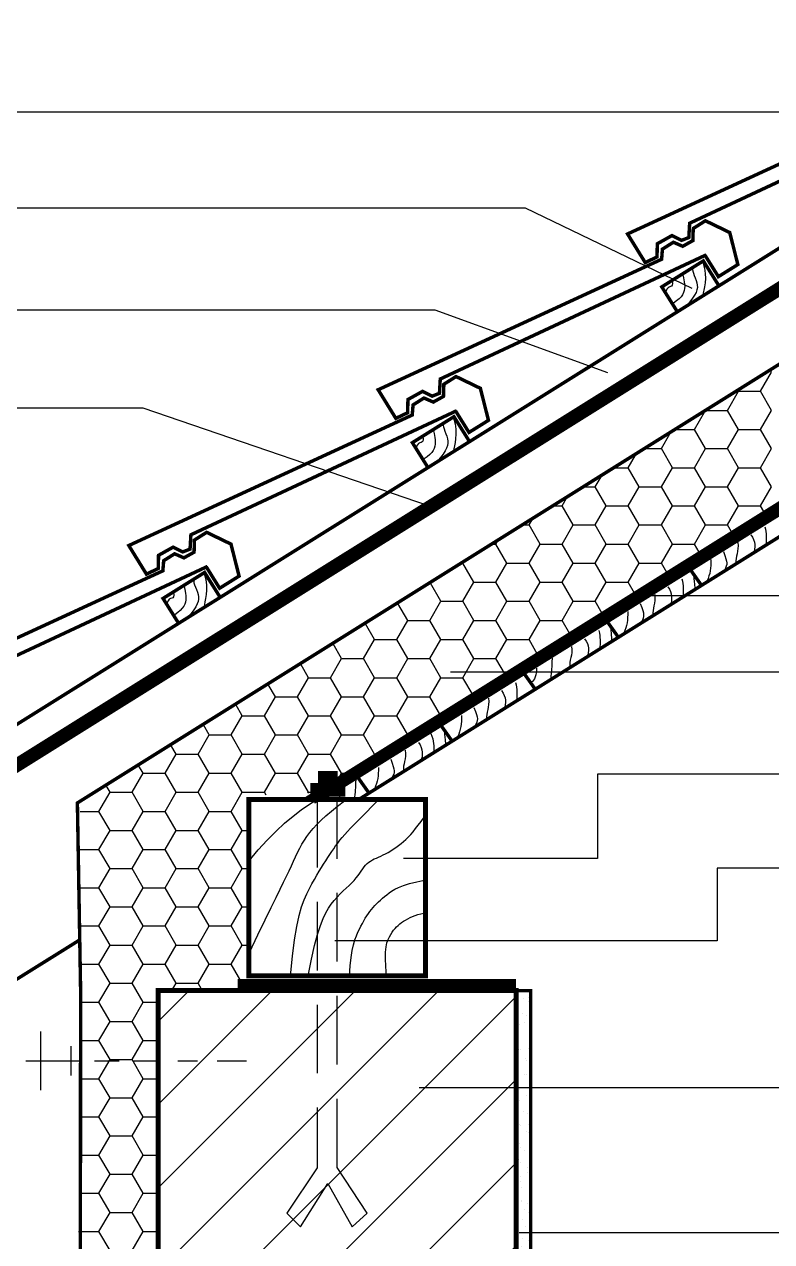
# Model space of a CAD drawing. Extents: x 0 to 21025, y 0 to 14850.
# Drawn here: x 5198 to 7104, y 8712 to 11818 of the extents above; entities that cross this region are included whole.
import ezdxf

# ---------------------------------------------------------------- set-up
doc = ezdxf.new("R2010")
doc.units = 0
doc.header["$LTSCALE"] = 175
doc.linetypes.add('GESTRICHELTX2', pattern=[1.5, 1, -0.5])
doc.layers.get('0').update_dxf_attribs({"linetype": 'CONTINUOUS'})
for name, color, linetype in [('DACHZIEGEL', 8, 'CONTINUOUS'), ('DAEMMUNG', 4, 'CONTINUOUS'), ('DETAILS', 7, 'GESTRICHELTX2'), ('DRAHTANKER', 7, 'CONTINUOUS'), ('HOLZ', 5, 'CONTINUOUS'), ('LEGENDE-35', 7, 'CONTINUOUS'), ('MAUERWERK', 6, 'CONTINUOUS'), ('PE-FOLIE', 1, 'GESTRICHELTX2'), ('SCHRAFFUR', 2, 'CONTINUOUS')]:
    doc.layers.add(name, color=color, linetype=linetype)

# ---------------------------------------------------------------- blocks, each defined once
blk = doc.blocks.new('*X6')
at = {"color": 0}
for p, q in [((6282.5, 9252.348481), (6997.651519, 9967.5)), ((6282.5, 9464.480515), (6785.519485, 9967.5)), ((6282.5, 9676.61255), (6573.38745, 9967.5)), ((6282.5, 9888.744584), (6361.255416, 9967.5)), ((6282.5, 9040.216447), (7195, 9952.716447)), ((6282.5, 8828.084412), (7195, 9740.584412)), ((6282.5, 8615.952378), (7195, 9528.452378)), ((6282.5, 8403.820344), (7195, 9316.320344)), ((6400.811691, 8310), (7195, 9104.188309)), ((6612.943725, 8310), (7195, 8892.056275)), ((6825.07576, 8310), (7195, 8679.92424)), ((7037.207794, 8310), (7195, 8467.792206))]:
    blk.add_line(p, q, dxfattribs=at)
blk = doc.blocks.new('*X11')
at = {"color": 0}
for p, q in [((7201.844894, 9966.047958), (7201.844894, 9966.047958)), ((7213.670456, 9946.995865), (7213.670456, 9946.995865)), ((7226.68317, 9948.709021), (7226.68317, 9948.709021)), ((7226.918896, 9940.141516), (7226.918896, 9940.141516)), ((7211.49321, 9910.161647), (7211.49321, 9910.161647)), ((7195.396396, 9905.34483), (7195.396396, 9905.34483)), ((7202.763372, 9880.831157), (7202.763372, 9880.831157)), ((7217.146077, 9885.414919), (7217.146077, 9885.414919)), ((7222.035603, 9903.445402), (7222.035603, 9903.445402)), ((7228.49373, 9891.970922), (7228.49373, 9891.970922)), ((7231.683919, 9847.559091), (7231.683919, 9847.559091)), ((7196.351047, 9817.927967), (7196.351047, 9817.927967)), ((7202.32538, 9816.522888), (7202.32538, 9816.522888)), ((7205.488655, 9816.461183), (7205.488655, 9816.461183)), ((7225.813275, 9819.13697), (7225.813275, 9819.13697)), ((7230.068564, 9843.800327), (7230.068564, 9843.800327)), ((7218.116797, 9793.718341), (7218.116797, 9793.718341)), ((7222.72478, 9789.495902), (7222.72478, 9789.495902)), ((7231.643398, 9795.629733), (7231.643398, 9795.629733)), ((7197.925881, 9769.757372), (7197.925881, 9769.757372)), ((7215.525843, 9753.053841), (7215.525843, 9753.053841)), ((7222.516089, 9753.920332), (7222.516089, 9753.920332)), ((7228.538557, 9754.766997), (7228.538557, 9754.766997)), ((7199.500715, 9721.586778), (7199.500715, 9721.586778)), ((7198.81239, 9720.600493), (7198.81239, 9720.600493)), ((7204.754183, 9715.496258), (7204.754183, 9715.496258)), ((7220.562072, 9700.670582), (7220.562072, 9700.670582)), ((7201.075549, 9673.416184), (7201.075549, 9673.416184)), ((7204.618759, 9686.889132), (7204.618759, 9686.889132)), ((7214.402499, 9659.609948), (7214.402499, 9659.609948)), ((7196.649681, 9631.775174), (7196.649681, 9631.775174)), ((7224.944892, 9652.893702), (7224.944892, 9652.893702)), ((7202.650383, 9625.24559), (7202.650383, 9625.24559)), ((7207.344042, 9622.519159), (7207.344042, 9622.519159)), ((7221.532792, 9608.974004), (7221.532792, 9608.974004)), ((7226.140775, 9604.751565), (7226.140775, 9604.751565)), ((7227.668662, 9625.194946), (7227.668662, 9625.194946)), ((7204.225217, 9577.074996), (7204.225217, 9577.074996)), ((7205.23467, 9565.971188), (7205.23467, 9565.971188)), ((7197.620401, 9540.078595), (7197.620401, 9540.078595)), ((7202.228385, 9535.856157), (7202.228385, 9535.856157)), ((7217.381231, 9559.111817), (7217.381231, 9559.111817)), ((7230.393944, 9560.824973), (7230.393944, 9560.824973)), ((7205.800051, 9528.904401), (7205.800051, 9528.904401)), ((7223.978066, 9515.926246), (7223.978066, 9515.926246)), ((7225.425379, 9503.368632), (7225.425379, 9503.368632)), ((7206.474146, 9492.947108), (7206.474146, 9492.947108)), ((7207.374885, 9480.733807), (7207.374885, 9480.733807)), ((7197.12108, 9471.660804), (7197.12108, 9471.660804)), ((7200.065676, 9447.030837), (7200.065676, 9447.030837)), ((7207.663473, 9464.944559), (7207.663473, 9464.944559)), ((7196.186715, 9426.863979), (7196.186715, 9426.863979)), ((7208.949719, 9432.563213), (7208.949719, 9432.563213)), ((7209.199429, 9428.577135), (7209.199429, 9428.577135)), ((7224.948786, 9424.229667), (7224.948786, 9424.229667)), ((7229.524049, 9431.252922), (7229.524049, 9431.252922)), ((7229.556769, 9420.007229), (7229.556769, 9420.007229)), ((7210.524553, 9384.392619), (7210.524553, 9384.392619)), ((7217.311789, 9409.058248), (7217.311789, 9409.058248)), ((7227.854182, 9402.342003), (7227.854182, 9402.342003)), ((7201.036396, 9355.334259), (7201.036396, 9355.334259)), ((7205.644379, 9351.11182), (7205.644379, 9351.11182)), ((7219.236618, 9365.169792), (7219.236618, 9365.169792)), ((7232.249331, 9366.882949), (7232.249331, 9366.882949)), ((7212.099387, 9336.222024), (7212.099387, 9336.222024)), ((7227.394061, 9331.181909), (7227.394061, 9331.181909)), ((7208.14396, 9315.419488), (7208.14396, 9315.419488)), ((7208.329533, 9299.005084), (7208.329533, 9299.005084)), ((7213.674221, 9288.05143), (7213.674221, 9288.05143)), ((7203.48167, 9262.2865), (7203.48167, 9262.2865)), ((7198.042102, 9232.921954), (7198.042102, 9232.921954)), ((7211.054816, 9234.635111), (7211.054816, 9234.635111)), ((7215.249055, 9239.880836), (7215.249055, 9239.880836)), ((7228.334669, 9252.816933), (7228.334669, 9252.816933)), ((7228.364781, 9239.485331), (7228.364781, 9239.485331)), ((7231.379436, 9237.310898), (7231.379436, 9237.310898)), ((7200.03037, 9221.109104), (7200.03037, 9221.109104)), ((7210.572763, 9214.392859), (7210.572763, 9214.392859)), ((7204.45239, 9170.589922), (7204.45239, 9170.589922)), ((7209.060374, 9166.367484), (7209.060374, 9166.367484)), ((7216.823888, 9191.710242), (7216.823888, 9191.710242)), ((7221.092005, 9171.227768), (7221.092005, 9171.227768)), ((7218.398722, 9143.539647), (7218.398722, 9143.539647)), ((7220.221079, 9158.506548), (7220.221079, 9158.506548)), ((7230.763472, 9151.790303), (7230.763472, 9151.790303)), ((7230.810055, 9146.437572), (7230.810055, 9146.437572)), ((7210.18492, 9105.06306), (7210.18492, 9105.06306)), ((7206.897665, 9077.542164), (7206.897665, 9077.542164)), ((7219.973556, 9095.369053), (7219.973556, 9095.369053)), ((7199.897489, 9038.97993), (7199.897489, 9038.97993)), ((7211.053249, 9064.867789), (7211.053249, 9064.867789)), ((7212.910203, 9040.693086), (7212.910203, 9040.693086)), ((7221.54839, 9047.198459), (7221.54839, 9047.198459)), ((7231.780775, 9054.740994), (7231.780775, 9054.740994)), ((7207.868385, 8985.845586), (7207.868385, 8985.845586)), ((7212.476368, 8981.623147), (7212.476368, 8981.623147)), ((7222.947392, 8977.285744), (7222.947392, 8977.285744)), ((7223.123224, 8999.027865), (7223.123224, 8999.027865)), ((7231.243958, 9002.265233), (7231.243958, 9002.265233)), ((7202.939659, 8970.557405), (7202.939659, 8970.557405)), ((7213.482052, 8963.84116), (7213.482052, 8963.84116)), ((7224.698058, 8950.857271), (7224.698058, 8950.857271)), ((7210.313659, 8892.797827), (7210.313659, 8892.797827)), ((7212.040307, 8911.121035), (7212.040307, 8911.121035)), ((7223.130368, 8907.954849), (7223.130368, 8907.954849)), ((7226.272892, 8902.686676), (7226.272892, 8902.686676)), ((7196.125465, 8879.553742), (7196.125465, 8879.553742)), ((7227.847726, 8854.516082), (7227.847726, 8854.516082)), ((7197.700299, 8831.383148), (7197.700299, 8831.383148)), ((7201.752876, 8845.037906), (7201.752876, 8845.037906)), ((7214.76559, 8846.751062), (7214.76559, 8846.751062)), ((7211.284379, 8801.101249), (7211.284379, 8801.101249)), ((7213.962539, 8814.316089), (7213.962539, 8814.316089)), ((7215.892363, 8796.878811), (7215.892363, 8796.878811)), ((7229.42256, 8806.345488), (7229.42256, 8806.345488)), ((7196.200633, 8775.892016), (7196.200633, 8775.892016)), ((7199.275133, 8783.212554), (7199.275133, 8783.212554)), ((7224.802779, 8783.343719), (7224.802779, 8783.343719)), ((7230.997394, 8758.174894), (7230.997394, 8758.174894)), ((7200.849967, 8735.041959), (7200.849967, 8735.041959)), ((7205.848949, 8720.005705), (7205.848949, 8720.005705)), ((7213.729654, 8708.053491), (7213.729654, 8708.053491)), ((7213.895695, 8717.179011), (7213.895695, 8717.179011)), ((7216.391342, 8713.28946), (7216.391342, 8713.28946)), ((7202.424801, 8686.871365), (7202.424801, 8686.871365)), ((7203.608263, 8651.095881), (7203.608263, 8651.095881)), ((7203.999635, 8638.700771), (7203.999635, 8638.700771)), ((7216.620977, 8652.809038), (7216.620977, 8652.809038)), ((7226.039658, 8657.403149), (7226.039658, 8657.403149)), ((7196.681119, 8626.366945), (7196.681119, 8626.366945)), ((7214.700374, 8616.356913), (7214.700374, 8616.356913)), ((7219.308357, 8612.134474), (7219.308357, 8612.134474)), ((7205.574469, 8590.530177), (7205.574469, 8590.530177)), ((7226.658166, 8589.401695), (7226.658166, 8589.401695)), ((7195.395967, 8543.239065), (7195.395967, 8543.239065)), ((7207.149303, 8542.359582), (7207.149303, 8542.359582)), ((7216.871828, 8563.76439), (7216.871828, 8563.76439)), ((7195.426462, 8520.5612), (7195.426462, 8520.5612)), ((7199.109922, 8525.340316), (7199.109922, 8525.340316)), ((7215.751082, 8523.236987), (7215.751082, 8523.236987)), ((7217.145648, 8523.309154), (7217.145648, 8523.309154)), ((7208.724137, 8494.188988), (7208.724137, 8494.188988)), ((7205.46365, 8457.153857), (7205.46365, 8457.153857)), ((7208.758238, 8469.454005), (7208.758238, 8469.454005)), ((7218.476364, 8458.867013), (7218.476364, 8458.867013)), ((7219.300631, 8462.73776), (7219.300631, 8462.73776)), ((7210.298971, 8446.018394), (7210.298971, 8446.018394)), ((7218.116368, 8431.612576), (7218.116368, 8431.612576)), ((7222.724352, 8427.390137), (7222.724352, 8427.390137)), ((7211.873805, 8397.8478), (7211.873805, 8397.8478)), ((7228.513553, 8395.459671), (7228.513553, 8395.459671)), ((7228.948947, 8406.85145), (7228.948947, 8406.85145)), ((7198.811961, 8358.494729), (7198.811961, 8358.494729)), ((7199.590409, 8375.815246), (7199.590409, 8375.815246)), ((7197.281849, 8326.619175), (7197.281849, 8326.619175)), ((7213.448639, 8349.677206), (7213.448639, 8349.677206)), ((7217.606469, 8329.294962), (7217.606469, 8329.294962)), ((7220.561643, 8338.564818), (7220.561643, 8338.564818)), ((7219.781118, 8313.21269), (7219.781118, 8313.21269))]:
    blk.add_line(p, q, dxfattribs=at)

msp = doc.modelspace()

# ---------------------------------------------------------------- linework, layer by layer
at = {"color": 0}
for p, q in [((7103.734333, 10930.561269), (7101.590622, 10934.274284)), ((7075.609376, 10881.84737), (7103.734376, 10930.561299)), ((6991.234377, 10833.133441), (7019.359377, 10881.84737)), ((7019.359333, 10881.84734), (7018.898947, 10882.644752)), ((7019.35938, 10881.847317), (7075.60938, 10881.847317)), ((7103.734333, 10833.133411), (7075.609333, 10881.84734)), ((6906.859377, 10784.419512), (6932.382789, 10828.627359)), ((6939.599804, 10833.133389), (6991.23438, 10833.133389)), ((7019.359333, 10784.419483), (6991.234333, 10833.133412)), ((7075.609376, 10784.419512), (7103.734376, 10833.133441)), ((6861.577862, 10784.41946), (6906.85938, 10784.41946)), ((6934.984334, 10735.705554), (6906.859334, 10784.419483)), ((6991.234376, 10735.705583), (7019.359376, 10784.419512)), ((7019.35938, 10784.41946), (7075.60938, 10784.41946)), ((7103.734333, 10735.705553), (7075.609333, 10784.419482)), ((6822.484377, 10735.705583), (6844.426814, 10773.710999)), ((6738.109377, 10686.991654), (6756.470839, 10718.794639)), ((6783.55592, 10735.705531), (6822.48438, 10735.705531)), ((6850.609334, 10686.991625), (6822.484334, 10735.705554)), ((6906.859377, 10686.991654), (6934.984377, 10735.705583)), ((6934.98438, 10735.705531), (6991.23438, 10735.705531)), ((7019.359333, 10686.991625), (6991.234333, 10735.705554)), ((7075.609376, 10686.991654), (7103.734376, 10735.705583)), ((6705.533977, 10686.991602), (6738.10938, 10686.991602)), ((6766.234334, 10638.277696), (6738.109334, 10686.991625)), ((6822.484377, 10638.277725), (6850.609377, 10686.991654)), ((6850.60938, 10686.991602), (6906.85938, 10686.991602)), ((6934.984334, 10638.277696), (6906.859334, 10686.991625)), ((6991.234376, 10638.277725), (7019.359376, 10686.991654)), ((7019.35938, 10686.991602), (7075.60938, 10686.991602)), ((7103.734333, 10638.277696), (7075.609333, 10686.991625)), ((6653.734377, 10638.277725), (6668.514864, 10663.878278)), ((6627.512035, 10638.277674), (6653.73438, 10638.277674)), ((6681.859335, 10589.563768), (6653.734335, 10638.277697)), ((6738.109377, 10589.563796), (6766.234377, 10638.277725)), ((6766.23438, 10638.277674), (6822.48438, 10638.277674)), ((6850.609334, 10589.563767), (6822.484334, 10638.277696)), ((6906.859376, 10589.563796), (6934.984376, 10638.277725)), ((6934.98438, 10638.277674), (6991.23438, 10638.277674)), ((7019.359334, 10589.563767), (6991.234334, 10638.277696)), ((7075.609376, 10589.563796), (7103.734376, 10638.277725)), ((6569.359377, 10589.563795), (6580.558889, 10608.961918)), ((6549.490092, 10589.563745), (6569.35938, 10589.563745)), ((6597.484335, 10540.849839), (6569.359335, 10589.563768)), ((6653.734377, 10540.849867), (6681.859377, 10589.563796)), ((6681.85938, 10589.563745), (6738.10938, 10589.563745)), ((6766.234334, 10540.849838), (6738.109334, 10589.563767)), ((6822.484377, 10540.849867), (6850.609377, 10589.563796)), ((6850.60938, 10589.563745), (6906.85938, 10589.563745)), ((6934.984334, 10540.849838), (6906.859334, 10589.563767)), ((6991.234376, 10540.849867), (7019.359376, 10589.563796)), ((7019.35938, 10589.563745), (7075.60938, 10589.563745)), ((7083.686634, 10575.573472), (7075.609333, 10589.563767)), ((6471.46815, 10540.849816), (6484.98438, 10540.849816)), ((6513.109335, 10492.13591), (6484.984335, 10540.849839)), ((6484.984378, 10540.849866), (6492.602913, 10554.045557)), ((6569.359377, 10492.135938), (6597.484377, 10540.849867)), ((6597.48438, 10540.849816), (6653.73438, 10540.849816)), ((6681.859335, 10492.13591), (6653.734335, 10540.849839)), ((6738.109377, 10492.135938), (6766.234377, 10540.849867)), ((6766.23438, 10540.849816), (6822.48438, 10540.849816)), ((6850.609334, 10492.135909), (6822.484334, 10540.849838)), ((6906.859376, 10492.135938), (6934.984376, 10540.849867)), ((6934.98438, 10540.849816), (6991.23438, 10540.849816)), ((7001.290309, 10523.432378), (6991.234334, 10540.849838)), ((6400.609378, 10492.135937), (6404.646938, 10499.129197)), ((6393.446207, 10492.135887), (6400.60938, 10492.135887)), ((6428.734336, 10443.421981), (6400.609336, 10492.13591)), ((6484.984377, 10443.422009), (6513.109377, 10492.135938)), ((6513.10938, 10492.135887), (6569.35938, 10492.135887)), ((6597.484335, 10443.421981), (6569.359335, 10492.13591)), ((6653.734377, 10443.422009), (6681.859377, 10492.135938)), ((6681.85938, 10492.135887), (6738.10938, 10492.135887)), ((6766.234335, 10443.421981), (6738.109335, 10492.13591)), ((6822.484376, 10443.422009), (6850.609376, 10492.135938)), ((6850.60938, 10492.135887), (6906.85938, 10492.135887)), ((6918.893984, 10471.291284), (6906.859334, 10492.135909)), ((6315.424265, 10443.421959), (6316.23438, 10443.421959)), ((6344.359336, 10394.708053), (6316.234336, 10443.421982)), ((6316.234378, 10443.422008), (6316.690963, 10444.212837)), ((6400.609378, 10394.708079), (6428.734378, 10443.422008)), ((6428.73438, 10443.421959), (6484.98438, 10443.421959)), ((6513.109336, 10394.708052), (6484.984336, 10443.421981)), ((6569.359377, 10394.70808), (6597.484377, 10443.422009)), ((6597.48438, 10443.421959), (6653.73438, 10443.421959)), ((6681.859335, 10394.708052), (6653.734335, 10443.421981)), ((6738.109377, 10394.70808), (6766.234377, 10443.422009)), ((6766.23438, 10443.421959), (6822.48438, 10443.421959)), ((6836.49766, 10419.15019), (6822.484334, 10443.421981)), ((6259.984336, 10345.994124), (6233.328032, 10392.164198)), ((6316.234378, 10345.99415), (6344.359378, 10394.708079)), ((6344.35938, 10394.70803), (6400.60938, 10394.70803)), ((6428.734336, 10345.994123), (6400.609336, 10394.708052)), ((6484.984377, 10345.994151), (6513.109377, 10394.70808)), ((6513.10938, 10394.70803), (6569.35938, 10394.70803)), ((6597.484335, 10345.994123), (6569.359335, 10394.708052)), ((6653.734377, 10345.994151), (6681.859377, 10394.70808)), ((6681.85938, 10394.70803), (6738.10938, 10394.70803)), ((6754.101335, 10367.009095), (6738.109335, 10394.708052)), ((6231.859378, 10297.280221), (6259.984378, 10345.99415)), ((6259.98438, 10345.994101), (6316.23438, 10345.994101)), ((6344.359336, 10297.280195), (6316.234336, 10345.994124)), ((6400.609377, 10297.280222), (6428.734377, 10345.994151)), ((6428.73438, 10345.994101), (6484.98438, 10345.994101)), ((6513.109336, 10297.280194), (6484.984336, 10345.994123)), ((6569.359377, 10297.280222), (6597.484377, 10345.994151)), ((6597.48438, 10345.994101), (6653.73438, 10345.994101)), ((6671.70501, 10314.868001), (6653.734335, 10345.994123)), ((6175.609337, 10297.280195), (6150.636356, 10340.534666)), ((6091.234337, 10248.566266), (6067.944681, 10288.905134)), ((6147.484378, 10248.566292), (6175.609378, 10297.280221)), ((6175.60938, 10297.280172), (6231.85938, 10297.280172)), ((6259.984337, 10248.566266), (6231.859337, 10297.280195)), ((6316.234378, 10248.566293), (6344.359378, 10297.280222)), ((6344.35938, 10297.280172), (6400.60938, 10297.280172)), ((6428.734336, 10248.566266), (6400.609336, 10297.280195)), ((6484.984377, 10248.566293), (6513.109377, 10297.280222)), ((6513.10938, 10297.280172), (6569.35938, 10297.280172)), ((6589.308685, 10262.726907), (6569.359336, 10297.280194)), ((6006.859338, 10199.852338), (5985.253006, 10237.275602)), ((6063.109378, 10199.852363), (6091.234378, 10248.566292)), ((6091.23438, 10248.566244), (6147.48438, 10248.566244)), ((6175.609337, 10199.852337), (6147.484337, 10248.566266)), ((6231.859378, 10199.852364), (6259.984378, 10248.566292)), ((6259.98438, 10248.566244), (6316.23438, 10248.566244)), ((6344.359336, 10199.852337), (6316.234336, 10248.566266)), ((6400.609377, 10199.852364), (6428.734377, 10248.566293)), ((6428.73438, 10248.566244), (6484.98438, 10248.566244)), ((6506.912361, 10210.585813), (6484.984336, 10248.566266)), ((5978.734379, 10151.138434), (6006.859379, 10199.852363)), ((6006.85938, 10199.852315), (6063.10938, 10199.852315)), ((6091.234337, 10151.138408), (6063.109337, 10199.852337)), ((6147.484378, 10151.138434), (6175.609378, 10199.852363)), ((6175.60938, 10199.852315), (6231.85938, 10199.852315)), ((6259.984337, 10151.138408), (6231.859337, 10199.852337)), ((6316.234377, 10151.138435), (6344.359377, 10199.852364)), ((6344.35938, 10199.852315), (6400.60938, 10199.852315)), ((6424.516036, 10158.444719), (6400.609336, 10199.852337)), ((5922.484338, 10151.138409), (5902.561331, 10185.64607)), ((5838.109338, 10102.42448), (5819.869655, 10134.016538)), ((5894.359379, 10102.424505), (5922.484379, 10151.138434)), ((5922.48438, 10151.138386), (5978.73438, 10151.138386)), ((6006.859338, 10102.42448), (5978.734338, 10151.138409)), ((6063.109378, 10102.424505), (6091.234378, 10151.138434)), ((6091.23438, 10151.138386), (6147.48438, 10151.138386)), ((6175.609337, 10102.424479), (6147.484337, 10151.138408)), ((6231.859378, 10102.424506), (6259.984378, 10151.138435)), ((6259.98438, 10151.138386), (6316.23438, 10151.138386)), ((6342.119711, 10106.303624), (6316.234337, 10151.138408)), ((5809.984379, 10053.710576), (5838.109379, 10102.424505)), ((5838.10938, 10102.424457), (5894.35938, 10102.424457)), ((5922.484338, 10053.710551), (5894.359338, 10102.42448)), ((5978.734378, 10053.710576), (6006.859378, 10102.424505)), ((6006.85938, 10102.424457), (6063.10938, 10102.424457)), ((6091.234338, 10053.710551), (6063.109338, 10102.42448)), ((6147.484378, 10053.710577), (6175.609378, 10102.424506)), ((6175.60938, 10102.424457), (6231.85938, 10102.424457)), ((6259.723386, 10054.16253), (6231.859337, 10102.424479)), ((5753.734339, 10053.710551), (5737.17798, 10082.387006)), ((5725.609379, 10004.996647), (5753.734379, 10053.710576)), ((5753.73438, 10053.710529), (5809.98438, 10053.710529)), ((5838.109339, 10004.996622), (5809.984339, 10053.710551)), ((5894.359379, 10004.996647), (5922.484379, 10053.710576)), ((5922.48438, 10053.710529), (5978.73438, 10053.710529)), ((6006.859338, 10004.996622), (5978.734338, 10053.710551)), ((6063.109378, 10004.996648), (6091.234378, 10053.710577)), ((6091.23438, 10053.710529), (6147.48438, 10053.710529)), ((6175.609337, 10004.996622), (6147.484337, 10053.710551)), ((5641.234379, 9956.282718), (5669.359379, 10004.996647)), ((5669.359339, 10004.996623), (5654.486305, 10030.757474)), ((5669.35938, 10004.9966), (5725.60938, 10004.9966)), ((5753.734339, 9956.282693), (5725.609339, 10004.996622)), ((5809.984379, 9956.282718), (5838.109379, 10004.996647)), ((5838.10938, 10004.9966), (5894.35938, 10004.9966)), ((5922.484338, 9956.282693), (5894.359338, 10004.996622)), ((5978.734378, 9956.282718), (6006.859378, 10004.996647)), ((6006.85938, 10004.9966), (6063.10938, 10004.9966)), ((6091.234338, 9956.282693), (6063.109338, 10004.996622)), ((6171.913944, 9998.595969), (6175.609378, 10004.996648)), ((6175.60938, 10004.9966), (6182.028585, 10004.9966)), ((5584.984339, 9956.282694), (5571.794629, 9979.127942)), ((5556.859379, 9907.568789), (5584.984379, 9956.282718)), ((5584.98438, 9956.282671), (5641.23438, 9956.282671)), ((5669.359339, 9907.568765), (5641.234339, 9956.282694)), ((5725.609379, 9907.568789), (5753.734379, 9956.282718)), ((5753.73438, 9956.282671), (5809.98438, 9956.282671)), ((5838.109339, 9907.568764), (5809.984339, 9956.282693)), ((5894.359378, 9907.568789), (5922.484378, 9956.282718)), ((5922.48438, 9956.282671), (5978.73438, 9956.282671)), ((6006.859338, 9907.568764), (5978.734338, 9956.282693)), ((6083.282115, 9942.508995), (6091.234378, 9956.282719)), ((6091.23438, 9956.282671), (6105.048062, 9956.282671)), ((5472.48438, 9858.85486), (5500.60938, 9907.568789)), ((5500.60934, 9907.568765), (5489.102954, 9927.49841)), ((5500.60938, 9907.568742), (5556.85938, 9907.568742)), ((5584.98434, 9858.854836), (5556.85934, 9907.568765)), ((5641.234379, 9858.85486), (5669.359379, 9907.568789)), ((5669.35938, 9907.568742), (5725.60938, 9907.568742)), ((5753.734339, 9858.854836), (5725.609339, 9907.568765)), ((5809.984379, 9858.85486), (5838.109379, 9907.568789)), ((5838.10938, 9907.568742), (5894.35938, 9907.568742)), ((5922.484339, 9858.854835), (5894.359339, 9907.568764)), ((5994.650285, 9886.42202), (6006.859378, 9907.56879)), ((6006.85938, 9907.568742), (6028.067539, 9907.568742)), ((5388.10938, 9810.140931), (5416.23438, 9858.85486)), ((5416.23434, 9858.854836), (5406.411279, 9875.868877)), ((5416.23438, 9858.854814), (5472.48438, 9858.854814)), ((5500.60934, 9810.140907), (5472.48434, 9858.854836)), ((5556.859379, 9810.140931), (5584.984379, 9858.85486)), ((5584.98438, 9858.854814), (5641.23438, 9858.854814)), ((5669.359339, 9810.140907), (5641.234339, 9858.854836)), ((5725.609379, 9810.140931), (5753.734379, 9858.85486)), ((5753.73438, 9858.854814), (5809.98438, 9858.854814)), ((5814.116984, 9851.696884), (5809.984339, 9858.854836)), ((5921.034166, 9856.34302), (5922.484378, 9858.854861)), ((5922.48438, 9858.854814), (5951.087016, 9858.854814)), ((5339.979617, 9810.140885), (5388.10938, 9810.140885)), ((5416.23434, 9761.426978), (5388.10934, 9810.140907)), ((5472.484379, 9761.427002), (5500.609379, 9810.140931)), ((5500.60938, 9810.140885), (5556.85938, 9810.140885)), ((5584.98434, 9761.426978), (5556.85934, 9810.140907)), ((5641.234379, 9761.427002), (5669.359379, 9810.140931)), ((5669.35938, 9810.140885), (5725.60938, 9810.140885)), ((5753.734339, 9761.426978), (5725.609339, 9810.140907)), ((5388.10938, 9712.713073), (5416.23438, 9761.427002)), ((5416.23438, 9761.426956), (5472.48438, 9761.426956)), ((5500.60934, 9712.713049), (5472.48434, 9761.426978)), ((5556.859379, 9712.713073), (5584.984379, 9761.427002)), ((5584.98438, 9761.426956), (5641.23438, 9761.426956)), ((5669.35934, 9712.713049), (5641.23434, 9761.426978)), ((5725.609379, 9712.713073), (5753.734379, 9761.427002)), ((5753.73438, 9761.426956), (5770.340609, 9761.426956)), ((5339.626437, 9712.713027), (5388.10938, 9712.713027)), ((5416.234341, 9663.999121), (5388.109341, 9712.71305)), ((5472.484379, 9663.999144), (5500.609379, 9712.713073)), ((5500.60938, 9712.713027), (5556.85938, 9712.713027)), ((5584.98434, 9663.99912), (5556.85934, 9712.713049)), ((5641.234379, 9663.999144), (5669.359379, 9712.713073)), ((5669.35938, 9712.713027), (5725.60938, 9712.713027)), ((5753.734339, 9663.99912), (5725.609339, 9712.713049)), ((5388.109379, 9615.285215), (5416.234379, 9663.999144)), ((5416.23438, 9663.999099), (5472.48438, 9663.999099)), ((5500.60934, 9615.285192), (5472.48434, 9663.999121)), ((5556.859379, 9615.285215), (5584.984379, 9663.999144)), ((5584.98438, 9663.999099), (5641.23438, 9663.999099)), ((5669.35934, 9615.285191), (5641.23434, 9663.99912)), ((5725.609378, 9615.285216), (5753.734378, 9663.999145)), ((5753.73438, 9663.999099), (5768.793321, 9663.999099)), ((5339.273257, 9615.28517), (5388.10938, 9615.28517)), ((5416.234341, 9566.571263), (5388.109341, 9615.285192)), ((5472.484379, 9566.571286), (5500.609379, 9615.285215)), ((5500.60938, 9615.28517), (5556.85938, 9615.28517)), ((5584.98434, 9566.571263), (5556.85934, 9615.285191)), ((5641.234379, 9566.571287), (5669.359379, 9615.285216)), ((5669.35938, 9615.28517), (5725.60938, 9615.28517)), ((5753.73434, 9566.571262), (5725.60934, 9615.285191)), ((5388.109379, 9517.857357), (5416.234379, 9566.571286)), ((5416.23438, 9566.571241), (5472.48438, 9566.571241)), ((5500.609341, 9517.857334), (5472.484341, 9566.571263)), ((5556.859379, 9517.857358), (5584.984379, 9566.571286)), ((5584.98438, 9566.571241), (5641.23438, 9566.571241)), ((5669.35934, 9517.857333), (5641.23434, 9566.571262)), ((5725.609378, 9517.857358), (5753.734378, 9566.571287)), ((5753.73438, 9566.571241), (5767.246033, 9566.571241)), ((5338.920076, 9517.857312), (5388.10938, 9517.857312)), ((5416.234341, 9469.143405), (5388.109341, 9517.857334)), ((5472.484379, 9469.143428), (5500.609379, 9517.857357)), ((5500.60938, 9517.857312), (5556.85938, 9517.857312)), ((5584.98434, 9469.143405), (5556.85934, 9517.857334)), ((5641.234378, 9469.143429), (5669.359378, 9517.857358)), ((5669.35938, 9517.857312), (5725.60938, 9517.857312)), ((5753.73434, 9469.143404), (5725.60934, 9517.857333)), ((5388.109379, 9420.429499), (5416.234379, 9469.143428)), ((5416.23438, 9469.143384), (5472.48438, 9469.143384)), ((5500.609341, 9420.429476), (5472.484341, 9469.143405)), ((5556.859379, 9420.4295), (5584.984379, 9469.143429)), ((5584.98438, 9469.143384), (5641.23438, 9469.143384)), ((5669.35934, 9420.429476), (5641.23434, 9469.143405)), ((5725.609378, 9420.4295), (5753.734378, 9469.143429)), ((5753.73438, 9469.143384), (5765.698745, 9469.143384)), ((5338.566896, 9420.429455), (5388.10938, 9420.429455)), ((5416.234341, 9371.715547), (5388.109341, 9420.429476)), ((5472.484379, 9371.715571), (5500.609379, 9420.4295)), ((5500.60938, 9420.429455), (5556.85938, 9420.429455)), ((5584.984341, 9371.715547), (5556.859341, 9420.429476)), ((5641.234378, 9371.715571), (5669.359378, 9420.4295)), ((5669.35938, 9420.429455), (5725.60938, 9420.429455)), ((5753.73434, 9371.715547), (5725.60934, 9420.429476)), ((5388.109379, 9323.001642), (5416.234379, 9371.715571)), ((5416.23438, 9371.715526), (5472.48438, 9371.715526)), ((5500.609341, 9323.001618), (5472.484341, 9371.715547)), ((5539.35938, 9346.4523), (5545.767212, 9352.860132)), ((5573.206717, 9351.316063), (5584.984378, 9371.715571)), ((5584.98438, 9371.715526), (5641.23438, 9371.715526)), ((5649.957554, 9356.606497), (5641.23434, 9371.715547)), ((5748.950757, 9363.430097), (5753.734378, 9371.715571)), ((5753.73438, 9371.715526), (5764.151457, 9371.715526)), ((5338.213716, 9323.001597), (5388.10938, 9323.001597)), ((5416.234341, 9274.287689), (5388.109341, 9323.001618)), ((5472.484379, 9274.287713), (5500.609379, 9323.001642)), ((5500.60938, 9323.001597), (5540.489283, 9323.001597)), ((5388.109379, 9225.573784), (5416.234379, 9274.287713)), ((5416.23438, 9274.287669), (5472.48438, 9274.287669)), ((5500.609341, 9225.57376), (5472.484341, 9274.287689)), ((5337.860536, 9225.57374), (5388.10938, 9225.57374)), ((5416.234341, 9176.859832), (5388.109341, 9225.573761)), ((5472.484378, 9176.859855), (5500.609378, 9225.573784)), ((5500.60938, 9225.57374), (5540.489283, 9225.57374)), ((5388.109379, 9128.145926), (5416.234379, 9176.859855)), ((5416.23438, 9176.859811), (5472.48438, 9176.859811)), ((5500.609341, 9128.145902), (5472.484341, 9176.859831)), ((5337.507355, 9128.145882), (5388.10938, 9128.145882)), ((5416.234342, 9079.431974), (5388.109342, 9128.145903)), ((5472.484378, 9079.431997), (5500.609378, 9128.145926)), ((5500.60938, 9128.145882), (5540.489283, 9128.145882)), ((5388.109378, 9030.718068), (5416.234378, 9079.431997)), ((5416.23438, 9079.431954), (5472.48438, 9079.431954)), ((5500.609341, 9030.718045), (5472.484341, 9079.431974)), ((5337.154175, 9030.718025), (5388.10938, 9030.718025)), ((5416.234342, 8982.004116), (5388.109342, 9030.718045)), ((5472.484378, 8982.004139), (5500.609378, 9030.718068)), ((5500.60938, 9030.718025), (5540.489283, 9030.718025)), ((5388.109378, 8933.29021), (5416.234378, 8982.004139)), ((5416.23438, 8982.004096), (5472.48438, 8982.004096)), ((5500.609342, 8933.290187), (5472.484342, 8982.004116)), ((5336.800995, 8933.290167), (5388.10938, 8933.290167)), ((5416.234342, 8884.576258), (5388.109342, 8933.290187)), ((5472.484378, 8884.576282), (5500.609378, 8933.29021)), ((5500.60938, 8933.290167), (5540.489283, 8933.290167)), ((5388.109378, 8835.862352), (5416.234378, 8884.576281)), ((5416.23438, 8884.576239), (5472.48438, 8884.576239)), ((5500.609342, 8835.862329), (5472.484342, 8884.576258)), ((5336.447815, 8835.86231), (5388.10938, 8835.86231)), ((5416.234342, 8787.1484), (5388.109342, 8835.862329)), ((5472.484378, 8787.148424), (5500.609378, 8835.862353)), ((5500.60938, 8835.86231), (5540.489283, 8835.86231)), ((5388.109378, 8738.434495), (5416.234378, 8787.148424)), ((5416.23438, 8787.148381), (5472.48438, 8787.148381)), ((5500.609342, 8738.434471), (5472.484342, 8787.1484)), ((5336.094635, 8738.434452), (5388.10938, 8738.434452)), ((5416.234342, 8689.720542), (5388.109342, 8738.434471)), ((5472.484377, 8689.720566), (5500.609377, 8738.434495)), ((5500.60938, 8738.434452), (5540.489283, 8738.434452))]:
    msp.add_line(p, q, dxfattribs=at)
at = {"layer": 'DACHZIEGEL', "const_width": 8.75}
for points in [[(7569.799701, 11626.488957), (7603.921761, 11571.715136), (7653.553961, 11602.71917), (7632.873924, 11684.363141), (7570.833703, 11714.333651), (7539.813648, 11694.697819), (7538.779646, 11663.693785), (7512.9296, 11649.225221), (7489.147558, 11659.559899), (7461.229397, 11641.990975), (7459.161394, 11616.154279), (6736.224318, 11283.235231), (6781.259162, 11210.253272), (6811.396774, 11224.597085), (6812.114315, 11258.305081), (6849.427559, 11279.103575), (6873.824621, 11266.911369), (6892.481243, 11274.083275), (6894.633977, 11310.659964), (7572.874908, 11627.370984)], [(6933.763629, 11229.049509), (6967.885689, 11174.275688), (7017.517888, 11205.279722), (6996.837852, 11286.923693), (6934.797631, 11316.894203), (6903.777576, 11297.258371), (6902.743574, 11266.254336), (6876.893528, 11251.785773), (6853.111486, 11262.120451), (6825.193325, 11244.551526), (6823.125322, 11218.714831), (6100.188246, 10885.795783), (6145.22309, 10812.813824), (6175.360702, 10827.157637), (6176.078243, 10860.865633), (6213.391487, 10881.664127), (6237.788549, 10869.471921), (6256.445171, 10876.643827), (6258.597905, 10913.220516), (6936.838836, 11229.931536)], [(6297.727557, 10831.610061), (6331.849617, 10776.83624), (6381.481816, 10807.840274), (6360.80178, 10889.484244), (6298.761559, 10919.454755), (6267.741504, 10899.818922), (6266.707502, 10868.814888), (6240.857456, 10854.346325), (6217.075414, 10864.681003), (6189.157253, 10847.112078), (6187.089249, 10821.275383), (5464.152174, 10488.356335), (5509.187018, 10415.374375), (5539.32463, 10429.718189), (5540.042171, 10463.426184), (5577.355415, 10484.224679), (5601.752476, 10472.032472), (5620.409099, 10479.204379), (5622.561833, 10515.781068), (6300.802764, 10832.492088)], [(5661.691485, 10434.170613), (5695.813545, 10379.396791), (5745.445744, 10410.400826), (5724.765708, 10492.044796), (5662.725486, 10522.015307), (5631.705431, 10502.379474), (5630.67143, 10471.37544), (5604.821384, 10456.906877), (5581.039342, 10467.241555), (5553.121181, 10449.67263), (5551.053177, 10423.835935), (4828.116102, 10090.916887), (4873.150946, 10017.934927), (4903.288558, 10032.27874), (4904.006099, 10065.986736), (4941.319343, 10086.785231), (4965.716404, 10074.593024), (4984.373027, 10081.764931), (4986.525761, 10118.34162), (5664.766692, 10435.052639)]]:
    msp.add_lwpolyline(points, dxfattribs=at)
at = {"layer": 'DAEMMUNG', "const_width": 8.75}
for points in [[(8162.82995, 11600.930672), (5333.043986, 9831.572016), (5341.298947, 9352.860132)], [(5341.298947, 9352.860132), (5341.298947, 9352.860132), (5339.686394, 7695.360132)]]:
    msp.add_lwpolyline(points, dxfattribs=at)
at = {"layer": 'DETAILS'}
for points in [[(5944.428582, 9841.809571), (5944.428582, 8900.360132), (5866.85938, 8785.360132), (5901.85938, 8750.360132), (5971.85938, 8860.922104), (6034.112202, 8750.360132), (6071.85938, 8785.360132), (5995.676335, 8901.899153), (5995.676335, 9834.126374)], [(5239.35938, 9248.787465), (5239.35938, 9098.787465)], [(5315.976103, 9211.227005), (5315.976103, 9136.227005)], [(5201.85938, 9173.787465), (5339.35938, 9173.787465)], [(5376.85938, 9173.787465), (5439.35938, 9173.787465)], [(5476.85938, 9173.787465), (5539.35938, 9173.787465)], [(5589.35938, 9173.787465), (5639.35938, 9173.787465)], [(5689.35938, 9173.787465), (5764.35938, 9173.787465)]]:
    msp.add_lwpolyline(points, dxfattribs=at)
at = {"layer": 'DRAHTANKER', "const_width": 35}
for points in [[(5946.85938, 9895.360132), (5996.85938, 9895.360132)], [(5926.85938, 9865.360132), (6016.85938, 9865.360132)]]:
    msp.add_lwpolyline(points, dxfattribs=at)
at = {"layer": 'HOLZ', "const_width": 8.75}
for points in [[(8029.908213, 11813.649918), (4446.342791, 9574.389715), (4486.086736, 9510.786108)], [(4486.086736, 9510.786108), (8069.652157, 11750.046311)], [(4901.85938, 9209.066503), (4739.353384, 9107.521486), (4505.134848, 9481.314131), (4702.640358, 9615.210923), (8083.535338, 11727.828578)], [(8321.999007, 11346.206934), (5912.140374, 9840.360132)], [(5956.34925, 9840.360132), (8336.428273, 11323.115282)], [(8360.89771, 11283.955996), (6050.661403, 9840.360132)], [(6898.148764, 10424.332597), (6924.882109, 10386.633858)], [(6898.148764, 10424.332597), (6924.882109, 10386.633858)], [(6686.13674, 10291.852781), (6712.870085, 10254.154042)], [(6474.124716, 10159.372965), (6500.858061, 10121.674226)], [(6474.124716, 10159.372965), (6500.858061, 10121.674226)], [(6262.112692, 10026.893149), (6288.846037, 9989.19441)], [(6050.100668, 9894.413333), (6076.834013, 9856.714594)], [(5339.505129, 9482.537918), (5131.977291, 9352.860132)]]:
    msp.add_lwpolyline(points, dxfattribs=at)
at = {"layer": 'HOLZ'}
for points, const_width in [([(6863.279865, 11084.659618), (6823.53592, 11148.263225), (6929.541932, 11214.503133), (6969.285877, 11150.899526)], 8.75), ([(6227.243793, 10687.22017), (6187.499848, 10750.823777), (6293.50586, 10817.063685), (6333.249805, 10753.460078)], 8.75), ([(5591.207721, 10289.780722), (5551.463776, 10353.384329), (5657.469788, 10419.624237), (5697.213733, 10356.02063)], 8.75), ([(5770.60938, 9390.360132), (6220.60938, 9390.360132), (6220.60938, 9840.360132), (5770.60938, 9840.360132)], 12.5)]:
    msp.add_lwpolyline(points, close=True, dxfattribs=dict(at, const_width=const_width))
for points in [[(6928.637018, 11211.800234), (6932.534626, 11196.387425), (6934.387394, 11182.284379), (6934.652716, 11169.530554), (6933.787981, 11158.165412), (6932.250584, 11148.228409), (6930.497915, 11139.759007), (6928.987366, 11132.796665), (6928.17633, 11127.380841)], [(6876.221498, 11181.381083), (6876.463949, 11180.63788), (6877.104338, 11178.551298), (6878.012221, 11175.335884), (6879.057154, 11171.20618), (6880.108692, 11166.376733), (6881.036391, 11161.062085), (6881.709806, 11155.476782), (6881.998493, 11149.835369), (6881.76896, 11144.310155), (6880.875523, 11138.904516), (6879.169451, 11133.579592), (6876.502011, 11128.296526), (6872.724472, 11123.016459), (6867.688102, 11117.70053), (6861.24417, 11112.309883), (6853.243944, 11106.805657)], [(6904.965504, 11196.027333), (6902.589266, 11194.983638), (6901.898337, 11192.302023), (6902.533455, 11188.27759), (6904.135359, 11183.205441), (6906.34479, 11177.380678), (6908.802487, 11171.098403), (6911.149189, 11164.653716), (6913.025635, 11158.341722), (6914.108081, 11152.362528), (6914.214852, 11146.536272), (6913.199787, 11140.588101), (6910.916726, 11134.243159), (6907.21951, 11127.226593), (6901.961979, 11119.263547), (6894.997973, 11110.079167), (6886.181333, 11099.398599)], [(6850.295507, 11163.918311), (6850.97596, 11156.626706), (6850.259131, 11152.298343), (6848.446203, 11150.002465), (6845.838364, 11148.808316), (6842.736798, 11147.78514), (6839.442692, 11146.002181), (6836.25723, 11142.528683), (6833.481599, 11136.433889)], [(6292.600946, 10814.360786), (6296.498554, 10798.947977), (6298.351322, 10784.844931), (6298.616643, 10772.091106), (6297.751909, 10760.725963), (6296.214512, 10750.788961), (6294.461843, 10742.319559), (6292.951294, 10735.357217), (6292.140257, 10729.941393)], [(6240.185426, 10783.941635), (6240.427877, 10783.198431), (6241.068266, 10781.11185), (6241.976149, 10777.896435), (6243.021082, 10773.766732), (6244.07262, 10768.937284), (6245.000318, 10763.622637), (6245.673734, 10758.037334), (6245.962421, 10752.39592), (6245.732888, 10746.870707), (6244.839451, 10741.465067), (6243.133379, 10736.140144), (6240.465939, 10730.857078), (6236.6884, 10725.577011), (6231.65203, 10720.261082), (6225.208098, 10714.870435), (6217.207872, 10709.366209)], [(6268.929432, 10798.587885), (6266.553194, 10797.54419), (6265.862265, 10794.862575), (6266.497383, 10790.838142), (6268.099287, 10785.765993), (6270.308718, 10779.94123), (6272.766415, 10773.658954), (6275.113117, 10767.214268), (6276.989563, 10760.902274), (6278.072009, 10754.923079), (6278.17878, 10749.096824), (6277.163715, 10743.148653), (6274.880654, 10736.803711), (6271.183438, 10729.787145), (6265.925907, 10721.824099), (6258.961901, 10712.639719), (6250.145261, 10701.959151)], [(6214.259434, 10766.478863), (6214.939888, 10759.187258), (6214.223058, 10754.858895), (6212.410131, 10752.563017), (6209.802292, 10751.368868), (6206.700726, 10750.345692), (6203.40662, 10748.562733), (6200.221158, 10745.089235), (6197.445527, 10738.994441)], [(7086.736238, 10536.2047), (7088.322739, 10530.149421), (7089.317438, 10524.174342), (7089.850731, 10518.279464), (7090.053017, 10512.464786), (7090.054693, 10506.730306), (7089.986157, 10501.076024), (7089.977808, 10495.50194), (7090.160042, 10490.008051)], [(7050.786911, 10515.672911), (7054.942906, 10509.54576), (7057.875167, 10503.38854), (7059.724124, 10497.251375), (7060.630208, 10491.184391), (7060.733848, 10485.237714), (7060.175474, 10479.461468), (7059.095517, 10473.905779), (7057.634407, 10468.620773)], [(6980.600214, 10472.898215), (6984.256331, 10462.699121), (6986.899366, 10454.825902), (6988.559411, 10448.717141), (6989.266554, 10443.81142), (6989.050887, 10439.547322), (6987.9425, 10435.363429), (6985.971484, 10430.698324), (6983.167928, 10424.990589)], [(7017.405409, 10495.996539), (7018.099202, 10487.998008), (7017.820027, 10480.611023), (7016.878832, 10473.725303), (7015.586565, 10467.23057), (7014.254174, 10461.016544), (7013.192608, 10454.972945), (7012.712813, 10448.989495), (7013.125738, 10442.955914)], [(6948.930558, 10452.366355), (6948.84028, 10444.610101), (6948.529325, 10437.315014), (6947.937513, 10430.380839), (6947.004662, 10423.707322), (6945.670592, 10417.194209), (6943.875122, 10410.741246), (6941.558071, 10404.248179), (6938.659259, 10397.614753)], [(5656.564874, 10416.921338), (5660.462482, 10401.508529), (5662.31525, 10387.405482), (5662.580571, 10374.651658), (5661.715837, 10363.286515), (5660.17844, 10353.349513), (5658.42577, 10344.880111), (5656.915222, 10337.917769), (5656.104185, 10332.501945)], [(6904.682024, 10411.424349), (6905.25041, 10406.29975), (6905.698434, 10402.187706), (6906.066218, 10398.657128), (6906.393884, 10395.276928), (6906.721555, 10391.616018), (6907.089354, 10387.243309), (6907.537404, 10381.727713), (6908.105827, 10374.638141)], [(5604.149354, 10386.502187), (5604.391805, 10385.758983), (5605.032194, 10383.672402), (5605.940077, 10380.456987), (5606.98501, 10376.327284), (5608.036548, 10371.497836), (5608.964246, 10366.183189), (5609.637662, 10360.597886), (5609.926349, 10354.956472), (5609.696816, 10349.431258), (5608.803379, 10344.025619), (5607.097307, 10338.700696), (5604.429867, 10333.41763), (5600.652328, 10328.137562), (5595.615958, 10322.821634), (5589.172026, 10317.430986), (5581.171799, 10311.926761)], [(5632.89336, 10401.148437), (5630.517122, 10400.104742), (5629.826193, 10397.423127), (5630.46131, 10393.398694), (5632.063215, 10388.326545), (5634.272646, 10382.501782), (5636.730343, 10376.219506), (5639.077044, 10369.77482), (5640.95349, 10363.462825), (5642.035937, 10357.483631), (5642.142708, 10351.657376), (5641.127642, 10345.709204), (5638.844582, 10339.364263), (5635.147366, 10332.347696), (5629.889835, 10324.384651), (5622.925829, 10315.200271), (5614.109189, 10304.519703)], [(6838.774887, 10383.193094), (6842.930882, 10377.065944), (6845.863143, 10370.908724), (6847.7121, 10364.771559), (6848.618184, 10358.704575), (6848.721824, 10352.757898), (6848.16345, 10346.981652), (6847.083493, 10341.425963), (6845.622383, 10336.140957)], [(6874.724214, 10403.724884), (6876.310715, 10397.669605), (6877.305414, 10391.694526), (6877.838707, 10385.799648), (6878.040993, 10379.98497), (6878.042669, 10374.25049), (6877.974133, 10368.596208), (6877.965784, 10363.022124), (6878.148018, 10357.528235)], [(5578.223362, 10369.039414), (5578.903816, 10361.74781), (5578.186986, 10357.419447), (5576.374059, 10355.123569), (5573.76622, 10353.92942), (5570.664654, 10352.906244), (5567.370548, 10351.123285), (5564.185086, 10347.649787), (5561.409455, 10341.554992)], [(6805.393385, 10363.516723), (6806.087178, 10355.518192), (6805.808003, 10348.131207), (6804.866808, 10341.245487), (6803.574541, 10334.750754), (6802.24215, 10328.536728), (6801.180584, 10322.493129), (6800.700789, 10316.509679), (6801.113714, 10310.476098)], [(6736.918534, 10319.886539), (6736.828256, 10312.130285), (6736.517301, 10304.835198), (6735.925489, 10297.901023), (6734.992638, 10291.227506), (6733.658568, 10284.714393), (6731.863098, 10278.26143), (6729.546047, 10271.768363), (6726.647235, 10265.134937)], [(6768.58819, 10340.418399), (6772.244307, 10330.219305), (6774.887342, 10322.346086), (6776.547387, 10316.237325), (6777.25453, 10311.331604), (6777.038863, 10307.067506), (6775.930476, 10302.883613), (6773.95946, 10298.218508), (6771.155904, 10292.510773)], [(6626.762863, 10250.713278), (6630.918858, 10244.586128), (6633.851119, 10238.428908), (6635.700076, 10232.291743), (6636.60616, 10226.224759), (6636.7098, 10220.278082), (6636.151426, 10214.501836), (6635.071469, 10208.946147), (6633.610359, 10203.661141)], [(6662.71219, 10271.245068), (6664.298691, 10265.189789), (6665.29339, 10259.21471), (6665.826683, 10253.319832), (6666.028969, 10247.505154), (6666.030645, 10241.770674), (6665.962109, 10236.116392), (6665.953759, 10230.542308), (6666.135994, 10225.048419)], [(6692.67, 10278.944533), (6693.238386, 10273.819934), (6693.68641, 10269.70789), (6694.054194, 10266.177312), (6694.38186, 10262.797112), (6694.709531, 10259.136202), (6695.07733, 10254.763493), (6695.52538, 10249.247897), (6696.093803, 10242.158325)], [(6593.381361, 10231.036907), (6594.075154, 10223.038376), (6593.795979, 10215.651391), (6592.854784, 10208.765671), (6591.562517, 10202.270938), (6590.230126, 10196.056912), (6589.168559, 10190.013313), (6588.688765, 10184.029863), (6589.10169, 10177.996282)], [(6543.737041, 10201.094606), (6543.447851, 10192.003326), (6543.188746, 10184.826877), (6542.909574, 10178.913616), (6542.560182, 10173.611895), (6542.090418, 10168.270071), (6541.45013, 10162.236497), (6540.589165, 10154.859527), (6539.45737, 10145.487516)], [(6504.364022, 10175.429817), (6503.880872, 10169.394585), (6503.066721, 10163.559854), (6501.911536, 10158.04593), (6500.405287, 10152.973117), (6498.537943, 10148.461722), (6496.299473, 10144.632051), (6493.679845, 10141.604407), (6490.66903, 10139.499098)], [(6450.700166, 10138.765252), (6452.286667, 10132.709973), (6453.281366, 10126.734894), (6453.814659, 10120.840016), (6454.016945, 10115.025338), (6454.018621, 10109.290858), (6453.950085, 10103.636576), (6453.941735, 10098.062491), (6454.12397, 10092.568603)], [(6381.369337, 10098.557091), (6382.06313, 10090.55856), (6381.783955, 10083.171574), (6380.84276, 10076.285855), (6379.550493, 10069.791122), (6378.218102, 10063.577096), (6377.156535, 10057.533497), (6376.676741, 10051.550047), (6377.089666, 10045.516466)], [(6414.750839, 10118.233462), (6418.906834, 10112.106312), (6421.839095, 10105.949092), (6423.688052, 10099.811927), (6424.594135, 10093.744943), (6424.697775, 10087.798266), (6424.139402, 10082.02202), (6423.059445, 10076.466331), (6421.598335, 10071.181325)], [(6344.564142, 10075.458767), (6348.220259, 10065.259673), (6350.863294, 10057.386454), (6352.523339, 10051.277692), (6353.230482, 10046.371972), (6353.014815, 10042.107874), (6351.906428, 10037.923981), (6349.935412, 10033.258876), (6347.131856, 10027.551141)], [(6312.894486, 10054.926907), (6312.804208, 10047.170653), (6312.493253, 10039.875566), (6311.901441, 10032.941391), (6310.96859, 10026.267874), (6309.63452, 10019.754761), (6307.83905, 10013.301798), (6305.521999, 10006.808731), (6302.623186, 10000.175305)], [(6234.370229, 10008.81155), (6237.381979, 10001.922455), (6239.447722, 9995.320782), (6240.748457, 9988.976927), (6241.465181, 9982.861286), (6241.778894, 9976.944255), (6241.870594, 9971.196231), (6241.921278, 9965.587609), (6242.111946, 9960.088787)], [(6268.645952, 10013.984901), (6269.214338, 10008.860302), (6269.662362, 10004.748258), (6270.030146, 10001.21768), (6270.357812, 9997.83748), (6270.685483, 9994.17657), (6271.053282, 9989.803861), (6271.501332, 9984.288265), (6272.069755, 9977.198693)], [(6202.738815, 9985.753646), (6206.89481, 9979.626496), (6209.827071, 9973.469276), (6211.676028, 9967.332111), (6212.582111, 9961.265127), (6212.685751, 9955.318449), (6212.127378, 9949.542204), (6211.047421, 9943.986515), (6209.586311, 9938.701509)], [(6132.552118, 9942.978951), (6136.208235, 9932.779856), (6138.85127, 9924.906638), (6140.511314, 9918.797876), (6141.218458, 9913.892156), (6141.002791, 9909.628057), (6139.894404, 9905.444165), (6137.923388, 9900.77906), (6135.119832, 9895.071325)], [(6169.357313, 9966.077275), (6170.051106, 9958.078744), (6169.771931, 9950.691758), (6168.830736, 9943.806039), (6167.538469, 9937.311306), (6166.206078, 9931.09728), (6165.144511, 9925.053681), (6164.664716, 9919.070231), (6165.077642, 9913.03665)], [(6100.882462, 9922.447091), (6100.792184, 9914.690837), (6100.481229, 9907.39575), (6099.889417, 9900.461575), (6098.956566, 9893.788058), (6097.622496, 9887.274945), (6095.827026, 9880.821982), (6093.509975, 9874.328915), (6090.611162, 9867.695489)], [(6042.825133, 9892.292137), (6042.535943, 9883.200856), (6042.276838, 9876.024408), (6041.997665, 9870.111146), (6041.648273, 9864.809426), (6041.17851, 9859.467602), (6040.538221, 9853.434027), (6039.677256, 9846.057058), (6038.545462, 9836.685047)], [(6005.4236, 9868.597785), (6004.94045, 9862.562553), (6004.126299, 9856.727822), (6002.971114, 9851.213898), (6001.464865, 9846.141085), (5999.597521, 9841.62969), (5998.855455, 9840.360132)], [(5770.836181, 9684.213), (5794.334578, 9711.937864), (5817.271329, 9737.016925), (5839.681434, 9759.623879), (5861.59989, 9779.932417), (5883.061696, 9798.116234), (5904.101852, 9814.349022), (5924.755356, 9828.804476), (5945.057205, 9841.656289)], [(5771.85938, 9450.360132), (5793.44836, 9495.445046), (5811.669743, 9533.213), (5826.926755, 9564.599619), (5839.622622, 9590.540529), (5850.160569, 9611.971354), (5858.943822, 9629.827721), (5866.375607, 9645.045254), (5872.85915, 9658.559578), (5878.757825, 9671.166888), (5884.275608, 9683.105659), (5889.576623, 9694.474933), (5894.824995, 9705.373755), (5900.18485, 9715.901166), (5905.820311, 9726.156212), (5911.895504, 9736.237935), (5918.574553, 9746.24538), (5926.023967, 9756.280543), (5934.419785, 9766.457245), (5943.940432, 9776.89226), (5954.76433, 9787.702361), (5967.069903, 9799.004323), (5981.035575, 9810.91492), (5996.839768, 9823.550926), (6014.660907, 9837.029115)], [(5876.85938, 9390.360132), (5881.449573, 9440.601711), (5886.652796, 9482.231899), (5892.360239, 9516.357091), (5898.463091, 9544.083684), (5904.852541, 9566.518071), (5911.419781, 9584.766649), (5918.055998, 9599.935812), (5924.652383, 9613.131957), (5931.117229, 9625.288943), (5937.427238, 9636.650492), (5943.57622, 9647.28779), (5949.557981, 9657.272026), (5955.366328, 9666.674384), (5960.995068, 9675.566053), (5966.43801, 9684.018218), (5971.688959, 9692.102067), (5976.758755, 9699.887238), (5981.726363, 9707.437182), (5986.68778, 9714.813801), (5991.739, 9722.078996), (5996.976022, 9729.29467), (6002.49484, 9736.522725), (6008.391453, 9743.825063), (6014.761855, 9751.263585), (6021.711326, 9758.929289), (6029.382274, 9767.029544), (6037.92639, 9775.800814), (6047.495364, 9785.479562), (6058.240886, 9796.302254), (6070.314647, 9808.505353), (6083.868337, 9822.325322), (6099.053648, 9837.998627)], [(5921.85938, 9390.360132), (5930.304183, 9432.854706), (5938.173042, 9467.79641), (5945.597782, 9496.161648), (5952.710227, 9518.926818), (5959.642202, 9537.068323), (5966.525532, 9551.562564), (5973.492042, 9563.38594), (5980.673556, 9573.514854), (5988.157219, 9582.775868), (5995.851457, 9591.396197), (6003.620015, 9599.453219), (6011.326639, 9607.024312), (6018.835073, 9614.186852), (6026.009064, 9621.018218), (6032.712358, 9627.595786), (6038.808699, 9633.996934), (6044.206219, 9640.276858), (6048.990594, 9646.402028), (6053.291885, 9652.316733), (6057.240153, 9657.965262), (6060.965461, 9663.291903), (6064.59787, 9668.240945), (6068.267441, 9672.756676), (6072.104237, 9676.783387), (6076.215608, 9680.29322), (6080.61807, 9683.369742), (6085.305429, 9686.124377), (6090.27149, 9688.668547), (6095.510059, 9691.113674), (6101.014941, 9693.571182), (6106.779942, 9696.152492), (6112.798867, 9698.969027), (6119.056749, 9702.112092), (6125.503525, 9705.59252), (6132.08036, 9709.401025), (6138.728417, 9713.528324), (6145.388862, 9717.965129), (6152.002858, 9722.702158), (6158.51157, 9727.730124), (6164.856162, 9733.039743), (6171.00756, 9738.642817), (6177.055739, 9744.635506), (6183.120436, 9751.135056), (6189.321387, 9758.258713), (6195.778329, 9766.123724), (6202.610998, 9774.847335), (6209.939131, 9784.546794), (6217.882464, 9795.339347)], [(6026.85938, 9390.360132), (6028.683878, 9415.766253), (6031.079611, 9437.163364), (6033.954356, 9455.060511), (6037.215889, 9469.966739), (6040.771989, 9482.391095), (6044.530432, 9492.842625), (6048.398997, 9501.830374), (6052.285459, 9509.86339), (6056.117612, 9517.371034), (6059.903311, 9524.46394), (6063.670428, 9531.173059), (6067.446832, 9537.529339), (6071.260396, 9543.563732), (6075.138989, 9549.307188), (6079.110483, 9554.790656), (6083.202749, 9560.045086), (6087.440561, 9565.10143), (6091.836305, 9569.990637), (6096.399271, 9574.743659), (6101.138748, 9579.391446), (6106.064026, 9583.96495), (6111.184395, 9588.495122), (6116.509143, 9593.012912), (6122.047561, 9597.549271), (6127.900145, 9602.129559), (6134.532214, 9606.756772), (6142.500298, 9611.428315), (6152.360922, 9616.141591), (6164.670616, 9620.894007), (6179.985905, 9625.682966), (6198.863317, 9630.505873), (6221.85938, 9635.360132)], [(6121.85938, 9390.360132), (6119.470475, 9414.504988), (6118.561831, 9434.501562), (6118.921982, 9450.868185), (6120.339462, 9464.123187), (6122.602805, 9474.784896), (6125.500544, 9483.371642), (6128.821214, 9490.401756), (6132.353349, 9496.393566), (6135.928468, 9501.788299), (6139.550036, 9506.71877), (6143.264505, 9511.24069), (6147.118326, 9515.409771), (6151.157949, 9519.281725), (6155.429825, 9522.912262), (6159.980407, 9526.357096), (6164.856144, 9529.671936), (6170.095123, 9532.897189), (6175.701977, 9536.012043), (6181.672971, 9538.980379), (6188.004371, 9541.766077), (6194.692446, 9544.33302), (6201.733461, 9546.64509), (6209.123684, 9548.666166), (6216.85938, 9550.360132)]]:
    msp.add_lwpolyline(points, dxfattribs=at)
at = {"layer": 'LEGENDE-35'}
for points in [[(3285, 11595), (7415, 11595)], [(3530, 11350), (6475, 11350), (6900, 11145)], [(4045, 11090), (6245, 11090), (6685, 10930)], [(2665, 10840), (5500, 10840), (6230, 10590)], [(8455, 10360), (6770, 10360)], [(8455, 10165), (6285, 10165)], [(8445, 9905), (6660, 9905), (6660, 9690), (6165, 9690)], [(8440, 9665), (6965, 9665), (6965, 9480), (5990, 9480)], [(8440, 9415), (7245, 9415), (7245, 9105), (6205, 9105)], [(8440, 9160), (7650, 9160), (7650, 8735), (6460, 8735)]]:
    msp.add_lwpolyline(points, dxfattribs=at)
at = {"layer": 'MAUERWERK'}
for points, const_width in [([(6451.85938, 7695.360132), (6451.85938, 9352.860132), (5539.35938, 9352.860132), (5539.35938, 7695.360132)], 12.5), ([(6451.85938, 9352.860132), (6489.35938, 9352.860132), (6489.35938, 7695.360132)], 8.75)]:
    msp.add_lwpolyline(points, dxfattribs=dict(at, const_width=const_width))
at = {"layer": 'PE-FOLIE', "const_width": 25}
for points in [[(4488.893741, 9491.569591), (8075.530951, 11740.638274)], [(8327.649049, 11337.164977), (5932.260573, 9840.360132)], [(5741.85938, 9370.360132), (6451.85938, 9370.360132)]]:
    msp.add_lwpolyline(points, dxfattribs=at)

# ---------------------------------------------------------------- block references
at = {"layer": 'SCHRAFFUR'}
for name in ['*X6', '*X11']:
    msp.add_blockref(name, (-743.14062, -614.639868), dxfattribs=at)

doc.saveas('drawing.dxf')
